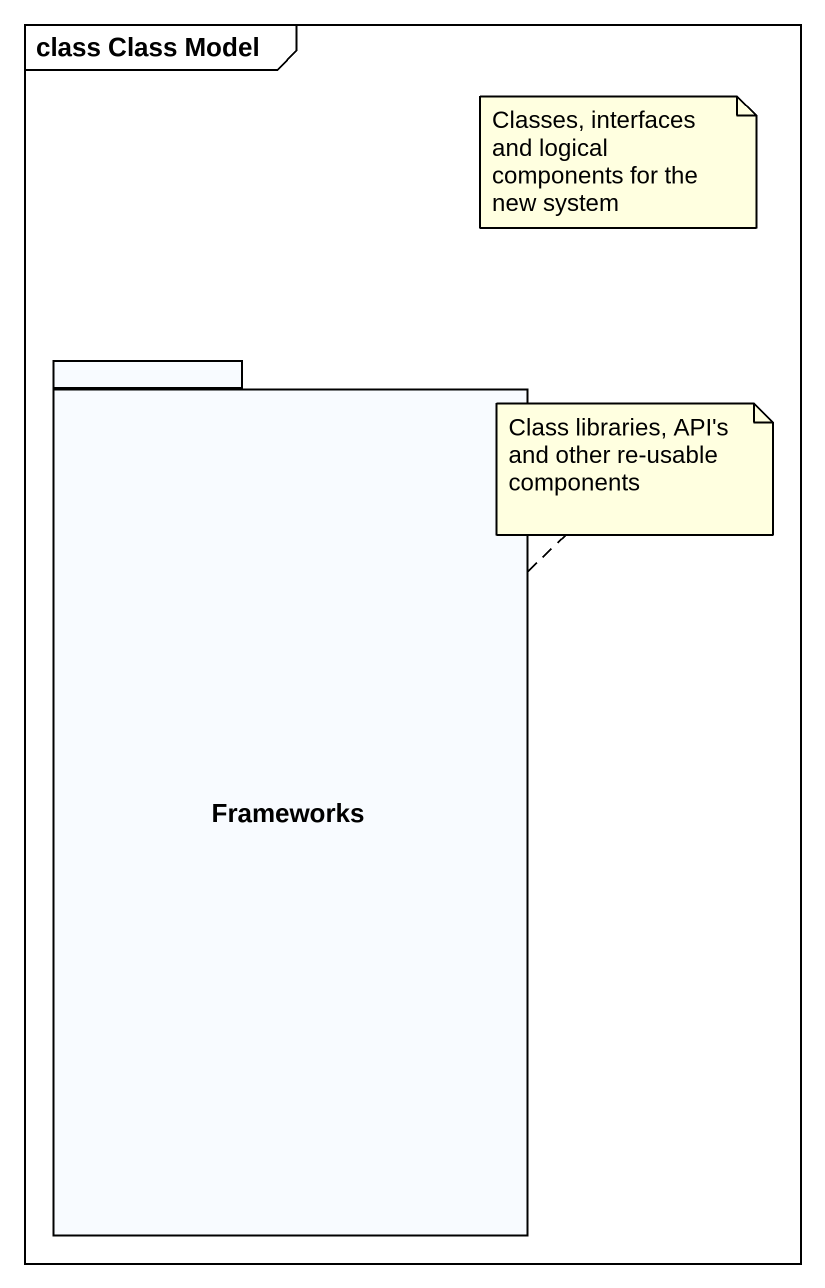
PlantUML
@startuml
mainframe class Class Model
package Frameworks {
}
note as N1
  Classes, interfaces and logical components for the new system
end note
note top of Frameworks : Class libraries, API's and other re-usable components
@enduml
